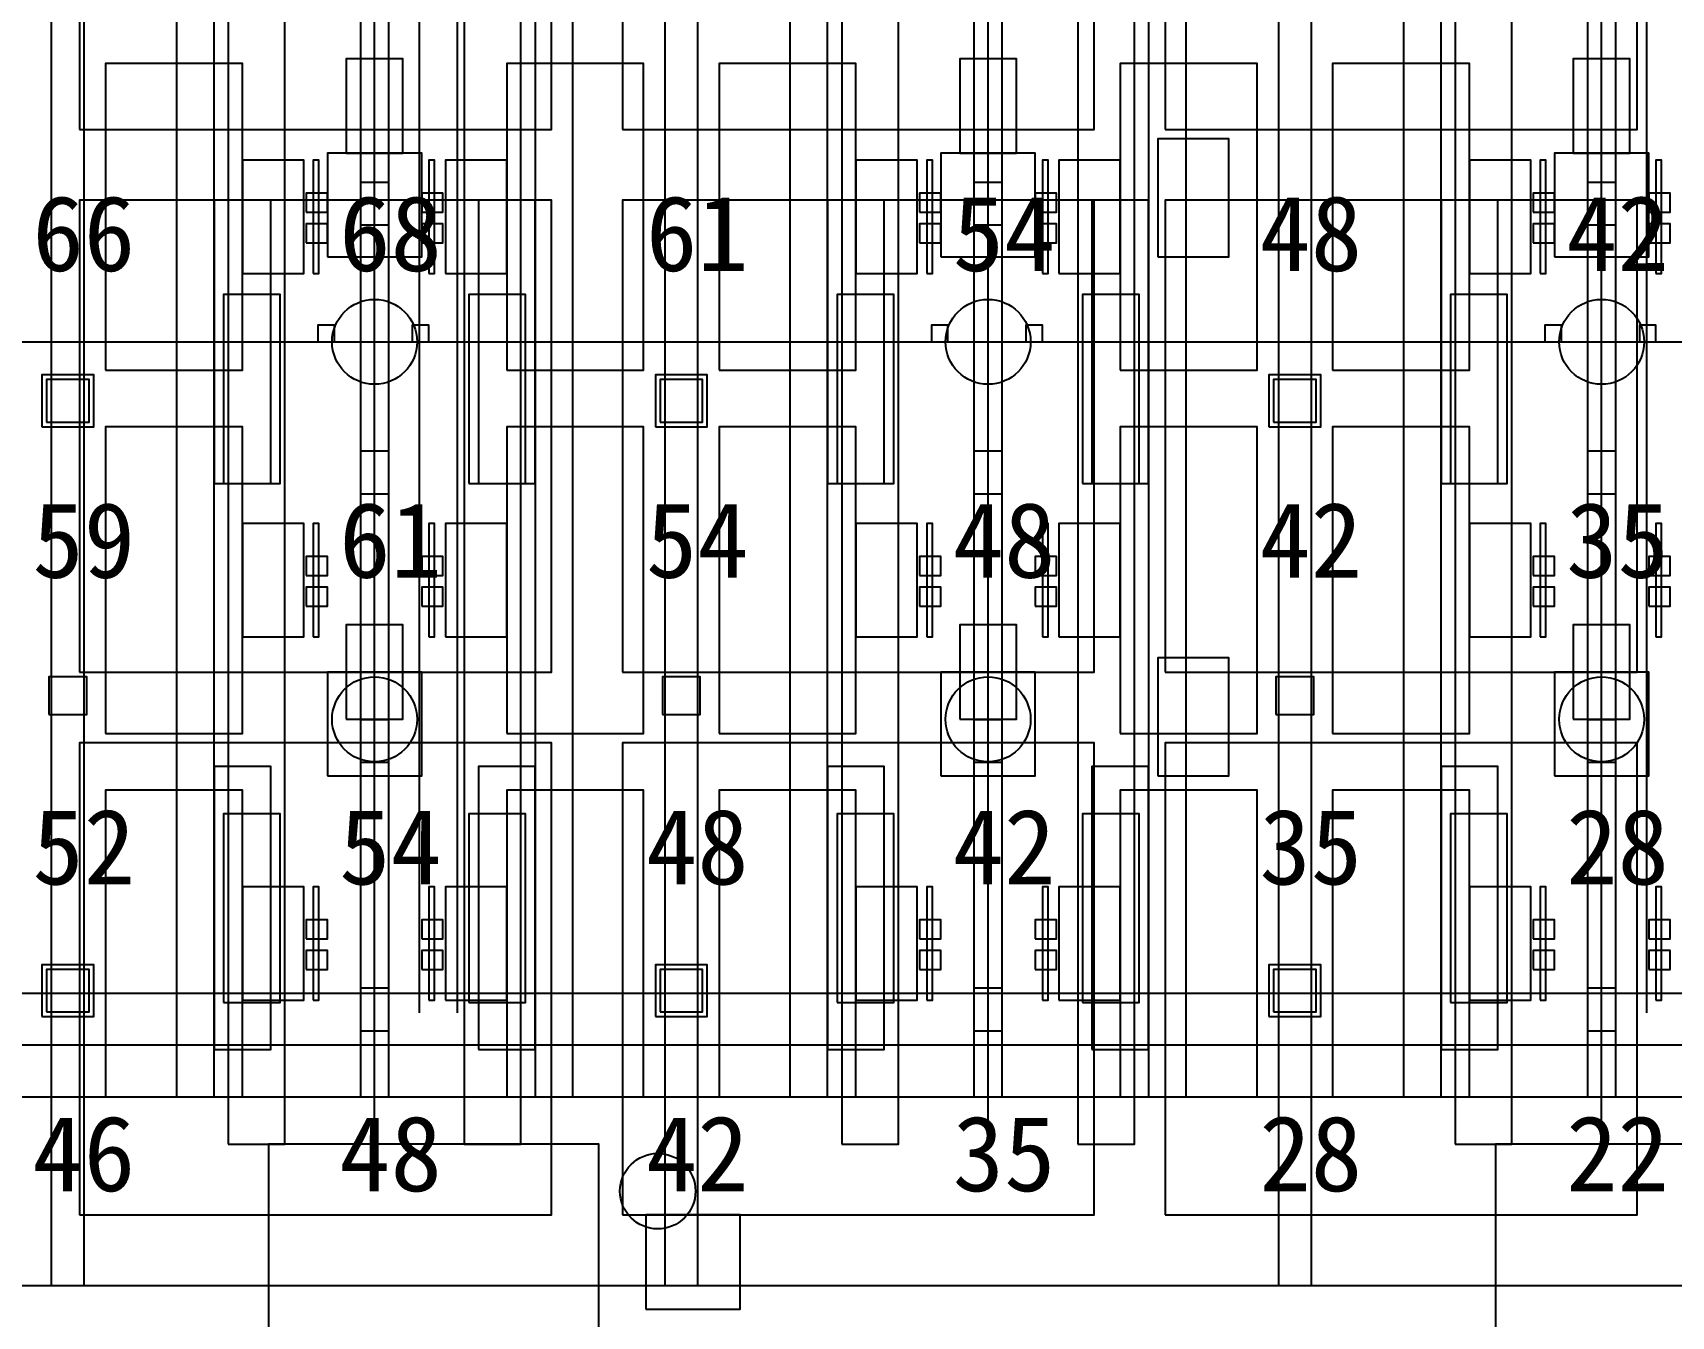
# Model space of a CAD drawing. Header units: metres. Extents: x -1640 to 1560, y -268 to 2338.
# Drawn here: x 67.01 to 101.72, y 1305.35 to 1332.55 of the extents above; entities that cross this region are included whole.
import ezdxf

# ---------------------------------------------------------------- set-up
doc = ezdxf.new("R2010")
doc.units = ezdxf.units.M
for name, color, linetype in [('1F_CHL', 4, 'Continuous'), ('1F_EHS_GAS_DETECTOR', 6, 'Continuous'), ('1F_EHS_SAFETY_SHOWER_EYEWASH_CONCEPT', 3, 'Continuous'), ('1F_PUMP', 2, 'Continuous'), ('1F_SCR', 3, 'Continuous'), ('1F_STRUCT_COLUMN', 8, 'Continuous'), ('1F_ZONE', 3, 'Continuous'), ('2F_CSF_LATERAL_RACK_CONCEPT', 9, 'Continuous'), ('2F_EHS_GAS_DETECTOR', 6, 'Continuous'), ('2F_RFG', 5, 'Continuous'), ('2F_STRUCT_COLUMN', 8, 'Continuous'), ('2F_VMB', 6, 'Continuous'), ('2F_ZONE', 3, 'Continuous'), ('3F_CLEANROOM_OVERHEAD_PIPE_DUCT_CONCEPT', 9, 'Continuous'), ('3F_CVD', 3, 'Continuous'), ('3F_EHS_EGRESS_DIST_M', 2, 'Continuous'), ('3F_FOUP', 5, 'Continuous'), ('3F_OHT', 9, 'Continuous'), ('3F_OHTV', 1, 'Continuous'), ('3F_STRUCT_COLUMN', 8, 'Continuous'), ('3F_TBAR', 6, 'Continuous'), ('3F_ZONE', 3, 'Continuous'), ('4F_FFU', 1, 'Continuous'), ('4F_STRUCT_PLENUM_TRUSS_CONCEPT', 9, 'Continuous'), ('4F_ZONE', 3, 'Continuous'), ('5F_CHL', 4, 'Continuous'), ('5F_EHS_GAS_DETECTOR', 6, 'Continuous'), ('5F_EHS_SAFETY_SHOWER_EYEWASH_CONCEPT', 3, 'Continuous'), ('5F_PUMP', 2, 'Continuous'), ('5F_SCR', 3, 'Continuous'), ('5F_STRUCT_COLUMN', 8, 'Continuous'), ('5F_ZONE', 3, 'Continuous'), ('6F_CSF_LATERAL_RACK_CONCEPT', 9, 'Continuous'), ('6F_EHS_GAS_DETECTOR', 6, 'Continuous'), ('6F_RFG', 5, 'Continuous'), ('6F_STRUCT_COLUMN', 8, 'Continuous'), ('6F_VMB', 6, 'Continuous'), ('6F_ZONE', 3, 'Continuous'), ('7F_CLEANROOM_OVERHEAD_PIPE_DUCT_CONCEPT', 9, 'Continuous'), ('7F_CVD', 3, 'Continuous'), ('7F_EHS_EGRESS_DIST_M', 2, 'Continuous'), ('7F_FOUP', 5, 'Continuous'), ('7F_OHT', 9, 'Continuous'), ('7F_OHTV', 1, 'Continuous'), ('7F_STRUCT_COLUMN', 8, 'Continuous'), ('7F_TBAR', 6, 'Continuous'), ('7F_ZONE', 3, 'Continuous'), ('8F_FFU', 1, 'Continuous'), ('8F_STRUCT_PLENUM_TRUSS_CONCEPT', 9, 'Continuous'), ('8F_ZONE', 3, 'Continuous'), ('EHS_GAS_SUPPLY', 3, 'Continuous'), ('EHS_PROCESS_EXHAUST', 1, 'Continuous'), ('EHS_TREATED_EXHAUST', 30, 'Continuous'), ('RF_RSC', 4, 'Continuous'), ('RF_STACK', 2, 'Continuous'), ('UTIL_GAS.SPEC_CONCEPT', 3, 'Continuous'), ('UTIL_PCW.R_CONCEPT', 1, 'Continuous'), ('UTIL_PCW.S_CONCEPT', 6, 'Continuous'), ('UTIL_WW.AA_CONCEPT', 3, 'Continuous'), ('UTIL_WW.F_CONCEPT', 2, 'Continuous'), ('UTIL_WW.ORG_CONCEPT', 4, 'Continuous')]:
    doc.layers.add(name, color=color, linetype=linetype)

msp = doc.modelspace()

# ---------------------------------------------------------------- linework, layer by layer
at = {"layer": '1F_CHL'}
for points in [[(90.85, 1327.8), (92.35, 1327.8), (92.35, 1330.3), (90.85, 1330.3)], [(90.85, 1316.8), (92.35, 1316.8), (92.35, 1319.3), (90.85, 1319.3)]]:
    msp.add_lwpolyline(points, close=True, dxfattribs=at)
at = {"layer": '1F_EHS_GAS_DETECTOR'}
for centre in [(74.25, 1318), (87.25, 1318), (100.25, 1318)]:
    msp.add_circle(centre, 0.9, dxfattribs=at)
at = {"layer": '1F_EHS_SAFETY_SHOWER_EYEWASH_CONCEPT'}
msp.add_circle((80.25, 1308), 0.8, dxfattribs=at)
at = {"layer": '1F_PUMP'}
for points in [[(71.05, 1323), (72.25, 1323), (72.25, 1327), (71.05, 1327)], [(76.25, 1323), (77.45, 1323), (77.45, 1327), (76.25, 1327)], [(84.05, 1323), (85.25, 1323), (85.25, 1327), (84.05, 1327)], [(89.25, 1323), (90.45, 1323), (90.45, 1327), (89.25, 1327)], [(97.05, 1323), (98.25, 1323), (98.25, 1327), (97.05, 1327)], [(71.05, 1312), (72.25, 1312), (72.25, 1316), (71.05, 1316)], [(76.25, 1312), (77.45, 1312), (77.45, 1316), (76.25, 1316)], [(84.05, 1312), (85.25, 1312), (85.25, 1316), (84.05, 1316)], [(89.25, 1312), (90.45, 1312), (90.45, 1316), (89.25, 1316)], [(97.05, 1312), (98.25, 1312), (98.25, 1316), (97.05, 1316)]]:
    msp.add_lwpolyline(points, close=True, dxfattribs=at)
at = {"layer": '1F_SCR'}
for points in [[(73.25, 1327.8), (75.25, 1327.8), (75.25, 1330), (73.25, 1330)], [(86.25, 1327.8), (88.25, 1327.8), (88.25, 1330), (86.25, 1330)], [(99.25, 1327.8), (101.25, 1327.8), (101.25, 1330), (99.25, 1330)], [(73.25, 1316.8), (75.25, 1316.8), (75.25, 1319), (73.25, 1319)], [(86.25, 1316.8), (88.25, 1316.8), (88.25, 1319), (86.25, 1319)], [(99.25, 1316.8), (101.25, 1316.8), (101.25, 1319), (99.25, 1319)]]:
    msp.add_lwpolyline(points, close=True, dxfattribs=at)
at = {"layer": '1F_STRUCT_COLUMN'}
for points in [[(67.2, 1324.2), (68.3, 1324.2), (68.3, 1325.3), (67.2, 1325.3)], [(80.2, 1324.2), (81.3, 1324.2), (81.3, 1325.3), (80.2, 1325.3)], [(93.2, 1324.2), (94.3, 1324.2), (94.3, 1325.3), (93.2, 1325.3)], [(67.2, 1311.7), (68.3, 1311.7), (68.3, 1312.8), (67.2, 1312.8)], [(80.2, 1311.7), (81.3, 1311.7), (81.3, 1312.8), (80.2, 1312.8)], [(93.2, 1311.7), (94.3, 1311.7), (94.3, 1312.8), (93.2, 1312.8)]]:
    msp.add_lwpolyline(points, close=True, dxfattribs=at)
at = {"layer": '1F_ZONE'}
msp.add_lwpolyline([(20.5, 1306), (297, 1306), (297, 1464), (20.5, 1464)], close=True, dxfattribs=at)
at = {"layer": '2F_CSF_LATERAL_RACK_CONCEPT'}
for points in [[(70.05, 1310), (70.85, 1310), (70.85, 1460), (70.05, 1460)], [(77.65, 1310), (78.45, 1310), (78.45, 1460), (77.65, 1460)], [(83.05, 1310), (83.85, 1310), (83.85, 1460), (83.05, 1460)], [(90.65, 1310), (91.45, 1310), (91.45, 1460), (90.65, 1460)], [(96.05, 1310), (96.85, 1310), (96.85, 1460), (96.05, 1460)]]:
    msp.add_lwpolyline(points, close=True, dxfattribs=at)
at = {"layer": '2F_EHS_GAS_DETECTOR'}
for centre in [(74.25, 1326), (87.25, 1326), (100.25, 1326)]:
    msp.add_circle(centre, 0.9, dxfattribs=at)
at = {"layer": '2F_RFG'}
for points in [[(70.85, 1323), (72.05, 1323), (72.05, 1329), (70.85, 1329)], [(76.45, 1323), (77.65, 1323), (77.65, 1329), (76.45, 1329)], [(83.85, 1323), (85.05, 1323), (85.05, 1329), (83.85, 1329)], [(89.45, 1323), (90.65, 1323), (90.65, 1329), (89.45, 1329)], [(96.85, 1323), (98.05, 1323), (98.05, 1329), (96.85, 1329)], [(70.85, 1311), (72.05, 1311), (72.05, 1317), (70.85, 1317)], [(76.45, 1311), (77.65, 1311), (77.65, 1317), (76.45, 1317)], [(83.85, 1311), (85.05, 1311), (85.05, 1317), (83.85, 1317)], [(89.45, 1311), (90.65, 1311), (90.65, 1317), (89.45, 1317)], [(96.85, 1311), (98.05, 1311), (98.05, 1317), (96.85, 1317)]]:
    msp.add_lwpolyline(points, close=True, dxfattribs=at)
at = {"layer": '2F_STRUCT_COLUMN'}
for points in [[(67.3, 1324.3), (68.2, 1324.3), (68.2, 1325.2), (67.3, 1325.2)], [(80.3, 1324.3), (81.2, 1324.3), (81.2, 1325.2), (80.3, 1325.2)], [(93.3, 1324.3), (94.2, 1324.3), (94.2, 1325.2), (93.3, 1325.2)], [(67.3, 1311.8), (68.2, 1311.8), (68.2, 1312.7), (67.3, 1312.7)], [(80.3, 1311.8), (81.2, 1311.8), (81.2, 1312.7), (80.3, 1312.7)], [(93.3, 1311.8), (94.2, 1311.8), (94.2, 1312.7), (93.3, 1312.7)]]:
    msp.add_lwpolyline(points, close=True, dxfattribs=at)
at = {"layer": '2F_VMB'}
for points in [[(73.65, 1330), (74.85, 1330), (74.85, 1332), (73.65, 1332)], [(86.65, 1330), (87.85, 1330), (87.85, 1332), (86.65, 1332)], [(99.65, 1330), (100.85, 1330), (100.85, 1332), (99.65, 1332)], [(73.65, 1318), (74.85, 1318), (74.85, 1320), (73.65, 1320)], [(86.65, 1318), (87.85, 1318), (87.85, 1320), (86.65, 1320)], [(99.65, 1318), (100.85, 1318), (100.85, 1320), (99.65, 1320)]]:
    msp.add_lwpolyline(points, close=True, dxfattribs=at)
at = {"layer": '2F_ZONE'}
msp.add_lwpolyline([(20.5, 1306), (297, 1306), (297, 1464), (20.5, 1464)], close=True, dxfattribs=at)
at = {"layer": '3F_CLEANROOM_OVERHEAD_PIPE_DUCT_CONCEPT'}
for points in [[(71.15, 1309), (72.35, 1309), (72.35, 1461), (71.15, 1461)], [(76.15, 1309), (77.35, 1309), (77.35, 1461), (76.15, 1461)], [(84.15, 1309), (85.35, 1309), (85.35, 1461), (84.15, 1461)], [(89.15, 1309), (90.35, 1309), (90.35, 1461), (89.15, 1461)], [(97.15, 1309), (98.35, 1309), (98.35, 1461), (97.15, 1461)]]:
    msp.add_lwpolyline(points, close=True, dxfattribs=at)
at = {"layer": '3F_CVD'}
for points in [[(68.55, 1325.4), (71.45, 1325.4), (71.45, 1331.9), (68.55, 1331.9)], [(77.05, 1325.4), (79.95, 1325.4), (79.95, 1331.9), (77.05, 1331.9)], [(81.55, 1325.4), (84.45, 1325.4), (84.45, 1331.9), (81.55, 1331.9)], [(90.05, 1325.4), (92.95, 1325.4), (92.95, 1331.9), (90.05, 1331.9)], [(94.55, 1325.4), (97.45, 1325.4), (97.45, 1331.9), (94.55, 1331.9)], [(71.45, 1327.45), (72.75, 1327.45), (72.75, 1329.85), (71.45, 1329.85)], [(75.75, 1327.45), (77.05, 1327.45), (77.05, 1329.85), (75.75, 1329.85)], [(84.45, 1327.45), (85.75, 1327.45), (85.75, 1329.85), (84.45, 1329.85)], [(88.75, 1327.45), (90.05, 1327.45), (90.05, 1329.85), (88.75, 1329.85)], [(97.45, 1327.45), (98.75, 1327.45), (98.75, 1329.85), (97.45, 1329.85)], [(68.55, 1317.7), (71.45, 1317.7), (71.45, 1324.2), (68.55, 1324.2)], [(77.05, 1317.7), (79.95, 1317.7), (79.95, 1324.2), (77.05, 1324.2)], [(81.55, 1317.7), (84.45, 1317.7), (84.45, 1324.2), (81.55, 1324.2)], [(90.05, 1317.7), (92.95, 1317.7), (92.95, 1324.2), (90.05, 1324.2)], [(94.55, 1317.7), (97.45, 1317.7), (97.45, 1324.2), (94.55, 1324.2)], [(71.45, 1319.75), (72.75, 1319.75), (72.75, 1322.15), (71.45, 1322.15)], [(75.75, 1319.75), (77.05, 1319.75), (77.05, 1322.15), (75.75, 1322.15)], [(84.45, 1319.75), (85.75, 1319.75), (85.75, 1322.15), (84.45, 1322.15)], [(88.75, 1319.75), (90.05, 1319.75), (90.05, 1322.15), (88.75, 1322.15)], [(97.45, 1319.75), (98.75, 1319.75), (98.75, 1322.15), (97.45, 1322.15)], [(68.55, 1310), (71.45, 1310), (71.45, 1316.5), (68.55, 1316.5)], [(77.05, 1310), (79.95, 1310), (79.95, 1316.5), (77.05, 1316.5)], [(81.55, 1310), (84.45, 1310), (84.45, 1316.5), (81.55, 1316.5)], [(90.05, 1310), (92.95, 1310), (92.95, 1316.5), (90.05, 1316.5)], [(94.55, 1310), (97.45, 1310), (97.45, 1316.5), (94.55, 1316.5)], [(71.45, 1312.05), (72.75, 1312.05), (72.75, 1314.45), (71.45, 1314.45)], [(75.75, 1312.05), (77.05, 1312.05), (77.05, 1314.45), (75.75, 1314.45)], [(84.45, 1312.05), (85.75, 1312.05), (85.75, 1314.45), (84.45, 1314.45)], [(88.75, 1312.05), (90.05, 1312.05), (90.05, 1314.45), (88.75, 1314.45)], [(97.45, 1312.05), (98.75, 1312.05), (98.75, 1314.45), (97.45, 1314.45)]]:
    msp.add_lwpolyline(points, close=True, dxfattribs=at)
at = {"layer": '3F_FOUP'}
for points in [[(72.8, 1328.75), (73.25, 1328.75), (73.25, 1329.15), (72.8, 1329.15)], [(75.25, 1328.75), (75.7, 1328.75), (75.7, 1329.15), (75.25, 1329.15)], [(85.8, 1328.75), (86.25, 1328.75), (86.25, 1329.15), (85.8, 1329.15)], [(88.25, 1328.75), (88.7, 1328.75), (88.7, 1329.15), (88.25, 1329.15)], [(98.8, 1328.75), (99.25, 1328.75), (99.25, 1329.15), (98.8, 1329.15)], [(101.25, 1328.75), (101.7, 1328.75), (101.7, 1329.15), (101.25, 1329.15)], [(72.8, 1328.1), (73.25, 1328.1), (73.25, 1328.5), (72.8, 1328.5)], [(75.25, 1328.1), (75.7, 1328.1), (75.7, 1328.5), (75.25, 1328.5)], [(85.8, 1328.1), (86.25, 1328.1), (86.25, 1328.5), (85.8, 1328.5)], [(88.25, 1328.1), (88.7, 1328.1), (88.7, 1328.5), (88.25, 1328.5)], [(98.8, 1328.1), (99.25, 1328.1), (99.25, 1328.5), (98.8, 1328.5)], [(101.25, 1328.1), (101.7, 1328.1), (101.7, 1328.5), (101.25, 1328.5)], [(72.8, 1321.05), (73.25, 1321.05), (73.25, 1321.45), (72.8, 1321.45)], [(75.25, 1321.05), (75.7, 1321.05), (75.7, 1321.45), (75.25, 1321.45)], [(85.8, 1321.05), (86.25, 1321.05), (86.25, 1321.45), (85.8, 1321.45)], [(88.25, 1321.05), (88.7, 1321.05), (88.7, 1321.45), (88.25, 1321.45)], [(98.8, 1321.05), (99.25, 1321.05), (99.25, 1321.45), (98.8, 1321.45)], [(101.25, 1321.05), (101.7, 1321.05), (101.7, 1321.45), (101.25, 1321.45)], [(72.8, 1320.4), (73.25, 1320.4), (73.25, 1320.8), (72.8, 1320.8)], [(75.25, 1320.4), (75.7, 1320.4), (75.7, 1320.8), (75.25, 1320.8)], [(85.8, 1320.4), (86.25, 1320.4), (86.25, 1320.8), (85.8, 1320.8)], [(88.25, 1320.4), (88.7, 1320.4), (88.7, 1320.8), (88.25, 1320.8)], [(98.8, 1320.4), (99.25, 1320.4), (99.25, 1320.8), (98.8, 1320.8)], [(101.25, 1320.4), (101.7, 1320.4), (101.7, 1320.8), (101.25, 1320.8)], [(72.8, 1313.35), (73.25, 1313.35), (73.25, 1313.75), (72.8, 1313.75)], [(75.25, 1313.35), (75.7, 1313.35), (75.7, 1313.75), (75.25, 1313.75)], [(85.8, 1313.35), (86.25, 1313.35), (86.25, 1313.75), (85.8, 1313.75)], [(88.25, 1313.35), (88.7, 1313.35), (88.7, 1313.75), (88.25, 1313.75)], [(98.8, 1313.35), (99.25, 1313.35), (99.25, 1313.75), (98.8, 1313.75)], [(101.25, 1313.35), (101.7, 1313.35), (101.7, 1313.75), (101.25, 1313.75)], [(72.8, 1312.7), (73.25, 1312.7), (73.25, 1313.1), (72.8, 1313.1)], [(75.25, 1312.7), (75.7, 1312.7), (75.7, 1313.1), (75.25, 1313.1)], [(85.8, 1312.7), (86.25, 1312.7), (86.25, 1313.1), (85.8, 1313.1)], [(88.25, 1312.7), (88.7, 1312.7), (88.7, 1313.1), (88.25, 1313.1)], [(98.8, 1312.7), (99.25, 1312.7), (99.25, 1313.1), (98.8, 1313.1)], [(101.25, 1312.7), (101.7, 1312.7), (101.7, 1313.1), (101.25, 1313.1)]]:
    msp.add_lwpolyline(points, close=True, dxfattribs=at)
at = {"layer": '3F_OHT'}
for p, q in [((74.25, 1309), (74.25, 1381)), ((87.25, 1309), (87.25, 1381)), ((100.25, 1309), (100.25, 1381))]:
    msp.add_line(p, q, dxfattribs=at)
at = {"layer": '3F_OHTV'}
for points in [[(73.95, 1328.48), (74.55, 1328.48), (74.55, 1329.38), (73.95, 1329.38)], [(86.95, 1328.48), (87.55, 1328.48), (87.55, 1329.38), (86.95, 1329.38)], [(99.95, 1328.48), (100.55, 1328.48), (100.55, 1329.38), (99.95, 1329.38)], [(73.95, 1322.78), (74.55, 1322.78), (74.55, 1323.68), (73.95, 1323.68)], [(86.95, 1322.78), (87.55, 1322.78), (87.55, 1323.68), (86.95, 1323.68)], [(99.95, 1322.78), (100.55, 1322.78), (100.55, 1323.68), (99.95, 1323.68)], [(73.95, 1317.09), (74.55, 1317.09), (74.55, 1317.99), (73.95, 1317.99)], [(86.95, 1317.09), (87.55, 1317.09), (87.55, 1317.99), (86.95, 1317.99)], [(99.95, 1317.09), (100.55, 1317.09), (100.55, 1317.99), (99.95, 1317.99)], [(73.95, 1311.4), (74.55, 1311.4), (74.55, 1312.3), (73.95, 1312.3)], [(86.95, 1311.4), (87.55, 1311.4), (87.55, 1312.3), (86.95, 1312.3)], [(99.95, 1311.4), (100.55, 1311.4), (100.55, 1312.3), (99.95, 1312.3)]]:
    msp.add_lwpolyline(points, close=True, dxfattribs=at)
at = {"layer": '3F_STRUCT_COLUMN'}
for points in [[(67.35, 1318.1), (68.15, 1318.1), (68.15, 1318.9), (67.35, 1318.9)], [(80.35, 1318.1), (81.15, 1318.1), (81.15, 1318.9), (80.35, 1318.9)], [(93.35, 1318.1), (94.15, 1318.1), (94.15, 1318.9), (93.35, 1318.9)]]:
    msp.add_lwpolyline(points, close=True, dxfattribs=at)
at = {"layer": '3F_TBAR'}
for points in [[(72.95, 1327.45), (73.07, 1327.45), (73.07, 1329.85), (72.95, 1329.85)], [(75.4, 1327.45), (75.52, 1327.45), (75.52, 1329.85), (75.4, 1329.85)], [(85.95, 1327.45), (86.07, 1327.45), (86.07, 1329.85), (85.95, 1329.85)], [(88.4, 1327.45), (88.52, 1327.45), (88.52, 1329.85), (88.4, 1329.85)], [(98.95, 1327.45), (99.07, 1327.45), (99.07, 1329.85), (98.95, 1329.85)], [(101.4, 1327.45), (101.52, 1327.45), (101.52, 1329.85), (101.4, 1329.85)], [(72.95, 1319.75), (73.07, 1319.75), (73.07, 1322.15), (72.95, 1322.15)], [(75.4, 1319.75), (75.52, 1319.75), (75.52, 1322.15), (75.4, 1322.15)], [(85.95, 1319.75), (86.07, 1319.75), (86.07, 1322.15), (85.95, 1322.15)], [(88.4, 1319.75), (88.52, 1319.75), (88.52, 1322.15), (88.4, 1322.15)], [(98.95, 1319.75), (99.07, 1319.75), (99.07, 1322.15), (98.95, 1322.15)], [(101.4, 1319.75), (101.52, 1319.75), (101.52, 1322.15), (101.4, 1322.15)], [(72.95, 1312.05), (73.07, 1312.05), (73.07, 1314.45), (72.95, 1314.45)], [(75.4, 1312.05), (75.52, 1312.05), (75.52, 1314.45), (75.4, 1314.45)], [(85.95, 1312.05), (86.07, 1312.05), (86.07, 1314.45), (85.95, 1314.45)], [(88.4, 1312.05), (88.52, 1312.05), (88.52, 1314.45), (88.4, 1314.45)], [(98.95, 1312.05), (99.07, 1312.05), (99.07, 1314.45), (98.95, 1314.45)], [(101.4, 1312.05), (101.52, 1312.05), (101.52, 1314.45), (101.4, 1314.45)]]:
    msp.add_lwpolyline(points, close=True, dxfattribs=at)
at = {"layer": '3F_ZONE'}
msp.add_lwpolyline([(20.5, 1306), (297, 1306), (297, 1464), (20.5, 1464)], close=True, dxfattribs=at)
at = {"layer": '4F_FFU'}
for points in [[(68, 1330.5), (78, 1330.5), (78, 1340.5), (68, 1340.5)], [(79.5, 1330.5), (89.5, 1330.5), (89.5, 1340.5), (79.5, 1340.5)], [(91, 1330.5), (101, 1330.5), (101, 1340.5), (91, 1340.5)], [(68, 1319), (78, 1319), (78, 1329), (68, 1329)], [(79.5, 1319), (89.5, 1319), (89.5, 1329), (79.5, 1329)], [(91, 1319), (101, 1319), (101, 1329), (91, 1329)], [(68, 1307.5), (78, 1307.5), (78, 1317.5), (68, 1317.5)], [(79.5, 1307.5), (89.5, 1307.5), (89.5, 1317.5), (79.5, 1317.5)], [(91, 1307.5), (101, 1307.5), (101, 1317.5), (91, 1317.5)]]:
    msp.add_lwpolyline(points, close=True, dxfattribs=at)
at = {"layer": '4F_STRUCT_PLENUM_TRUSS_CONCEPT'}
for points in [[(67.4, 1306), (68.1, 1306), (68.1, 1464), (67.4, 1464)], [(80.4, 1306), (81.1, 1306), (81.1, 1464), (80.4, 1464)], [(93.4, 1306), (94.1, 1306), (94.1, 1464), (93.4, 1464)]]:
    msp.add_lwpolyline(points, close=True, dxfattribs=at)
at = {"layer": '4F_ZONE'}
msp.add_lwpolyline([(20.5, 1306), (297, 1306), (297, 1464), (20.5, 1464)], close=True, dxfattribs=at)
at = {"layer": '5F_CHL'}
for points in [[(90.85, 1327.8), (92.35, 1327.8), (92.35, 1330.3), (90.85, 1330.3)], [(90.85, 1316.8), (92.35, 1316.8), (92.35, 1319.3), (90.85, 1319.3)]]:
    msp.add_lwpolyline(points, close=True, dxfattribs=at)
at = {"layer": '5F_EHS_GAS_DETECTOR'}
for centre in [(74.25, 1318), (87.25, 1318), (100.25, 1318)]:
    msp.add_circle(centre, 0.9, dxfattribs=at)
at = {"layer": '5F_EHS_SAFETY_SHOWER_EYEWASH_CONCEPT'}
msp.add_circle((80.25, 1308), 0.8, dxfattribs=at)
at = {"layer": '5F_PUMP'}
for points in [[(71.05, 1323), (72.25, 1323), (72.25, 1327), (71.05, 1327)], [(76.25, 1323), (77.45, 1323), (77.45, 1327), (76.25, 1327)], [(84.05, 1323), (85.25, 1323), (85.25, 1327), (84.05, 1327)], [(89.25, 1323), (90.45, 1323), (90.45, 1327), (89.25, 1327)], [(97.05, 1323), (98.25, 1323), (98.25, 1327), (97.05, 1327)], [(71.05, 1312), (72.25, 1312), (72.25, 1316), (71.05, 1316)], [(76.25, 1312), (77.45, 1312), (77.45, 1316), (76.25, 1316)], [(84.05, 1312), (85.25, 1312), (85.25, 1316), (84.05, 1316)], [(89.25, 1312), (90.45, 1312), (90.45, 1316), (89.25, 1316)], [(97.05, 1312), (98.25, 1312), (98.25, 1316), (97.05, 1316)]]:
    msp.add_lwpolyline(points, close=True, dxfattribs=at)
at = {"layer": '5F_SCR'}
for points in [[(73.25, 1327.8), (75.25, 1327.8), (75.25, 1330), (73.25, 1330)], [(86.25, 1327.8), (88.25, 1327.8), (88.25, 1330), (86.25, 1330)], [(99.25, 1327.8), (101.25, 1327.8), (101.25, 1330), (99.25, 1330)], [(73.25, 1316.8), (75.25, 1316.8), (75.25, 1319), (73.25, 1319)], [(86.25, 1316.8), (88.25, 1316.8), (88.25, 1319), (86.25, 1319)], [(99.25, 1316.8), (101.25, 1316.8), (101.25, 1319), (99.25, 1319)]]:
    msp.add_lwpolyline(points, close=True, dxfattribs=at)
at = {"layer": '5F_STRUCT_COLUMN'}
for points in [[(67.2, 1324.2), (68.3, 1324.2), (68.3, 1325.3), (67.2, 1325.3)], [(80.2, 1324.2), (81.3, 1324.2), (81.3, 1325.3), (80.2, 1325.3)], [(93.2, 1324.2), (94.3, 1324.2), (94.3, 1325.3), (93.2, 1325.3)], [(67.2, 1311.7), (68.3, 1311.7), (68.3, 1312.8), (67.2, 1312.8)], [(80.2, 1311.7), (81.3, 1311.7), (81.3, 1312.8), (80.2, 1312.8)], [(93.2, 1311.7), (94.3, 1311.7), (94.3, 1312.8), (93.2, 1312.8)]]:
    msp.add_lwpolyline(points, close=True, dxfattribs=at)
at = {"layer": '5F_ZONE'}
msp.add_lwpolyline([(20.5, 1306), (297, 1306), (297, 1464), (20.5, 1464)], close=True, dxfattribs=at)
at = {"layer": '6F_CSF_LATERAL_RACK_CONCEPT'}
for points in [[(70.05, 1310), (70.85, 1310), (70.85, 1460), (70.05, 1460)], [(77.65, 1310), (78.45, 1310), (78.45, 1460), (77.65, 1460)], [(83.05, 1310), (83.85, 1310), (83.85, 1460), (83.05, 1460)], [(90.65, 1310), (91.45, 1310), (91.45, 1460), (90.65, 1460)], [(96.05, 1310), (96.85, 1310), (96.85, 1460), (96.05, 1460)]]:
    msp.add_lwpolyline(points, close=True, dxfattribs=at)
at = {"layer": '6F_EHS_GAS_DETECTOR'}
for centre in [(74.25, 1326), (87.25, 1326), (100.25, 1326)]:
    msp.add_circle(centre, 0.9, dxfattribs=at)
at = {"layer": '6F_RFG'}
for points in [[(70.85, 1323), (72.05, 1323), (72.05, 1329), (70.85, 1329)], [(76.45, 1323), (77.65, 1323), (77.65, 1329), (76.45, 1329)], [(83.85, 1323), (85.05, 1323), (85.05, 1329), (83.85, 1329)], [(89.45, 1323), (90.65, 1323), (90.65, 1329), (89.45, 1329)], [(96.85, 1323), (98.05, 1323), (98.05, 1329), (96.85, 1329)], [(70.85, 1311), (72.05, 1311), (72.05, 1317), (70.85, 1317)], [(76.45, 1311), (77.65, 1311), (77.65, 1317), (76.45, 1317)], [(83.85, 1311), (85.05, 1311), (85.05, 1317), (83.85, 1317)], [(89.45, 1311), (90.65, 1311), (90.65, 1317), (89.45, 1317)], [(96.85, 1311), (98.05, 1311), (98.05, 1317), (96.85, 1317)]]:
    msp.add_lwpolyline(points, close=True, dxfattribs=at)
at = {"layer": '6F_STRUCT_COLUMN'}
for points in [[(67.3, 1324.3), (68.2, 1324.3), (68.2, 1325.2), (67.3, 1325.2)], [(80.3, 1324.3), (81.2, 1324.3), (81.2, 1325.2), (80.3, 1325.2)], [(93.3, 1324.3), (94.2, 1324.3), (94.2, 1325.2), (93.3, 1325.2)], [(67.3, 1311.8), (68.2, 1311.8), (68.2, 1312.7), (67.3, 1312.7)], [(80.3, 1311.8), (81.2, 1311.8), (81.2, 1312.7), (80.3, 1312.7)], [(93.3, 1311.8), (94.2, 1311.8), (94.2, 1312.7), (93.3, 1312.7)]]:
    msp.add_lwpolyline(points, close=True, dxfattribs=at)
at = {"layer": '6F_VMB'}
for points in [[(73.65, 1330), (74.85, 1330), (74.85, 1332), (73.65, 1332)], [(86.65, 1330), (87.85, 1330), (87.85, 1332), (86.65, 1332)], [(99.65, 1330), (100.85, 1330), (100.85, 1332), (99.65, 1332)], [(73.65, 1318), (74.85, 1318), (74.85, 1320), (73.65, 1320)], [(86.65, 1318), (87.85, 1318), (87.85, 1320), (86.65, 1320)], [(99.65, 1318), (100.85, 1318), (100.85, 1320), (99.65, 1320)]]:
    msp.add_lwpolyline(points, close=True, dxfattribs=at)
at = {"layer": '6F_ZONE'}
msp.add_lwpolyline([(20.5, 1306), (297, 1306), (297, 1464), (20.5, 1464)], close=True, dxfattribs=at)
at = {"layer": '7F_CLEANROOM_OVERHEAD_PIPE_DUCT_CONCEPT'}
for points in [[(71.15, 1309), (72.35, 1309), (72.35, 1461), (71.15, 1461)], [(76.15, 1309), (77.35, 1309), (77.35, 1461), (76.15, 1461)], [(84.15, 1309), (85.35, 1309), (85.35, 1461), (84.15, 1461)], [(89.15, 1309), (90.35, 1309), (90.35, 1461), (89.15, 1461)], [(97.15, 1309), (98.35, 1309), (98.35, 1461), (97.15, 1461)]]:
    msp.add_lwpolyline(points, close=True, dxfattribs=at)
at = {"layer": '7F_CVD'}
for points in [[(68.55, 1325.4), (71.45, 1325.4), (71.45, 1331.9), (68.55, 1331.9)], [(77.05, 1325.4), (79.95, 1325.4), (79.95, 1331.9), (77.05, 1331.9)], [(81.55, 1325.4), (84.45, 1325.4), (84.45, 1331.9), (81.55, 1331.9)], [(90.05, 1325.4), (92.95, 1325.4), (92.95, 1331.9), (90.05, 1331.9)], [(94.55, 1325.4), (97.45, 1325.4), (97.45, 1331.9), (94.55, 1331.9)], [(71.45, 1327.45), (72.75, 1327.45), (72.75, 1329.85), (71.45, 1329.85)], [(75.75, 1327.45), (77.05, 1327.45), (77.05, 1329.85), (75.75, 1329.85)], [(84.45, 1327.45), (85.75, 1327.45), (85.75, 1329.85), (84.45, 1329.85)], [(88.75, 1327.45), (90.05, 1327.45), (90.05, 1329.85), (88.75, 1329.85)], [(97.45, 1327.45), (98.75, 1327.45), (98.75, 1329.85), (97.45, 1329.85)], [(68.55, 1317.7), (71.45, 1317.7), (71.45, 1324.2), (68.55, 1324.2)], [(77.05, 1317.7), (79.95, 1317.7), (79.95, 1324.2), (77.05, 1324.2)], [(81.55, 1317.7), (84.45, 1317.7), (84.45, 1324.2), (81.55, 1324.2)], [(90.05, 1317.7), (92.95, 1317.7), (92.95, 1324.2), (90.05, 1324.2)], [(94.55, 1317.7), (97.45, 1317.7), (97.45, 1324.2), (94.55, 1324.2)], [(71.45, 1319.75), (72.75, 1319.75), (72.75, 1322.15), (71.45, 1322.15)], [(75.75, 1319.75), (77.05, 1319.75), (77.05, 1322.15), (75.75, 1322.15)], [(84.45, 1319.75), (85.75, 1319.75), (85.75, 1322.15), (84.45, 1322.15)], [(88.75, 1319.75), (90.05, 1319.75), (90.05, 1322.15), (88.75, 1322.15)], [(97.45, 1319.75), (98.75, 1319.75), (98.75, 1322.15), (97.45, 1322.15)], [(68.55, 1310), (71.45, 1310), (71.45, 1316.5), (68.55, 1316.5)], [(77.05, 1310), (79.95, 1310), (79.95, 1316.5), (77.05, 1316.5)], [(81.55, 1310), (84.45, 1310), (84.45, 1316.5), (81.55, 1316.5)], [(90.05, 1310), (92.95, 1310), (92.95, 1316.5), (90.05, 1316.5)], [(94.55, 1310), (97.45, 1310), (97.45, 1316.5), (94.55, 1316.5)], [(71.45, 1312.05), (72.75, 1312.05), (72.75, 1314.45), (71.45, 1314.45)], [(75.75, 1312.05), (77.05, 1312.05), (77.05, 1314.45), (75.75, 1314.45)], [(84.45, 1312.05), (85.75, 1312.05), (85.75, 1314.45), (84.45, 1314.45)], [(88.75, 1312.05), (90.05, 1312.05), (90.05, 1314.45), (88.75, 1314.45)], [(97.45, 1312.05), (98.75, 1312.05), (98.75, 1314.45), (97.45, 1314.45)]]:
    msp.add_lwpolyline(points, close=True, dxfattribs=at)
at = {"layer": '7F_FOUP'}
for points in [[(72.8, 1328.75), (73.25, 1328.75), (73.25, 1329.15), (72.8, 1329.15)], [(75.25, 1328.75), (75.7, 1328.75), (75.7, 1329.15), (75.25, 1329.15)], [(85.8, 1328.75), (86.25, 1328.75), (86.25, 1329.15), (85.8, 1329.15)], [(88.25, 1328.75), (88.7, 1328.75), (88.7, 1329.15), (88.25, 1329.15)], [(98.8, 1328.75), (99.25, 1328.75), (99.25, 1329.15), (98.8, 1329.15)], [(101.25, 1328.75), (101.7, 1328.75), (101.7, 1329.15), (101.25, 1329.15)], [(72.8, 1328.1), (73.25, 1328.1), (73.25, 1328.5), (72.8, 1328.5)], [(75.25, 1328.1), (75.7, 1328.1), (75.7, 1328.5), (75.25, 1328.5)], [(85.8, 1328.1), (86.25, 1328.1), (86.25, 1328.5), (85.8, 1328.5)], [(88.25, 1328.1), (88.7, 1328.1), (88.7, 1328.5), (88.25, 1328.5)], [(98.8, 1328.1), (99.25, 1328.1), (99.25, 1328.5), (98.8, 1328.5)], [(101.25, 1328.1), (101.7, 1328.1), (101.7, 1328.5), (101.25, 1328.5)], [(72.8, 1321.05), (73.25, 1321.05), (73.25, 1321.45), (72.8, 1321.45)], [(75.25, 1321.05), (75.7, 1321.05), (75.7, 1321.45), (75.25, 1321.45)], [(85.8, 1321.05), (86.25, 1321.05), (86.25, 1321.45), (85.8, 1321.45)], [(88.25, 1321.05), (88.7, 1321.05), (88.7, 1321.45), (88.25, 1321.45)], [(98.8, 1321.05), (99.25, 1321.05), (99.25, 1321.45), (98.8, 1321.45)], [(101.25, 1321.05), (101.7, 1321.05), (101.7, 1321.45), (101.25, 1321.45)], [(72.8, 1320.4), (73.25, 1320.4), (73.25, 1320.8), (72.8, 1320.8)], [(75.25, 1320.4), (75.7, 1320.4), (75.7, 1320.8), (75.25, 1320.8)], [(85.8, 1320.4), (86.25, 1320.4), (86.25, 1320.8), (85.8, 1320.8)], [(88.25, 1320.4), (88.7, 1320.4), (88.7, 1320.8), (88.25, 1320.8)], [(98.8, 1320.4), (99.25, 1320.4), (99.25, 1320.8), (98.8, 1320.8)], [(101.25, 1320.4), (101.7, 1320.4), (101.7, 1320.8), (101.25, 1320.8)], [(72.8, 1313.35), (73.25, 1313.35), (73.25, 1313.75), (72.8, 1313.75)], [(75.25, 1313.35), (75.7, 1313.35), (75.7, 1313.75), (75.25, 1313.75)], [(85.8, 1313.35), (86.25, 1313.35), (86.25, 1313.75), (85.8, 1313.75)], [(88.25, 1313.35), (88.7, 1313.35), (88.7, 1313.75), (88.25, 1313.75)], [(98.8, 1313.35), (99.25, 1313.35), (99.25, 1313.75), (98.8, 1313.75)], [(101.25, 1313.35), (101.7, 1313.35), (101.7, 1313.75), (101.25, 1313.75)], [(72.8, 1312.7), (73.25, 1312.7), (73.25, 1313.1), (72.8, 1313.1)], [(75.25, 1312.7), (75.7, 1312.7), (75.7, 1313.1), (75.25, 1313.1)], [(85.8, 1312.7), (86.25, 1312.7), (86.25, 1313.1), (85.8, 1313.1)], [(88.25, 1312.7), (88.7, 1312.7), (88.7, 1313.1), (88.25, 1313.1)], [(98.8, 1312.7), (99.25, 1312.7), (99.25, 1313.1), (98.8, 1313.1)], [(101.25, 1312.7), (101.7, 1312.7), (101.7, 1313.1), (101.25, 1313.1)]]:
    msp.add_lwpolyline(points, close=True, dxfattribs=at)
at = {"layer": '7F_OHT'}
for p, q in [((74.25, 1309), (74.25, 1381)), ((87.25, 1309), (87.25, 1381)), ((100.25, 1309), (100.25, 1381))]:
    msp.add_line(p, q, dxfattribs=at)
at = {"layer": '7F_OHTV'}
for points in [[(73.95, 1328.48), (74.55, 1328.48), (74.55, 1329.38), (73.95, 1329.38)], [(86.95, 1328.48), (87.55, 1328.48), (87.55, 1329.38), (86.95, 1329.38)], [(99.95, 1328.48), (100.55, 1328.48), (100.55, 1329.38), (99.95, 1329.38)], [(73.95, 1322.78), (74.55, 1322.78), (74.55, 1323.68), (73.95, 1323.68)], [(86.95, 1322.78), (87.55, 1322.78), (87.55, 1323.68), (86.95, 1323.68)], [(99.95, 1322.78), (100.55, 1322.78), (100.55, 1323.68), (99.95, 1323.68)], [(73.95, 1317.09), (74.55, 1317.09), (74.55, 1317.99), (73.95, 1317.99)], [(86.95, 1317.09), (87.55, 1317.09), (87.55, 1317.99), (86.95, 1317.99)], [(99.95, 1317.09), (100.55, 1317.09), (100.55, 1317.99), (99.95, 1317.99)], [(73.95, 1311.4), (74.55, 1311.4), (74.55, 1312.3), (73.95, 1312.3)], [(86.95, 1311.4), (87.55, 1311.4), (87.55, 1312.3), (86.95, 1312.3)], [(99.95, 1311.4), (100.55, 1311.4), (100.55, 1312.3), (99.95, 1312.3)]]:
    msp.add_lwpolyline(points, close=True, dxfattribs=at)
at = {"layer": '7F_STRUCT_COLUMN'}
for points in [[(67.35, 1318.1), (68.15, 1318.1), (68.15, 1318.9), (67.35, 1318.9)], [(80.35, 1318.1), (81.15, 1318.1), (81.15, 1318.9), (80.35, 1318.9)], [(93.35, 1318.1), (94.15, 1318.1), (94.15, 1318.9), (93.35, 1318.9)]]:
    msp.add_lwpolyline(points, close=True, dxfattribs=at)
at = {"layer": '7F_TBAR'}
for points in [[(72.95, 1327.45), (73.07, 1327.45), (73.07, 1329.85), (72.95, 1329.85)], [(75.4, 1327.45), (75.52, 1327.45), (75.52, 1329.85), (75.4, 1329.85)], [(85.95, 1327.45), (86.07, 1327.45), (86.07, 1329.85), (85.95, 1329.85)], [(88.4, 1327.45), (88.52, 1327.45), (88.52, 1329.85), (88.4, 1329.85)], [(98.95, 1327.45), (99.07, 1327.45), (99.07, 1329.85), (98.95, 1329.85)], [(101.4, 1327.45), (101.52, 1327.45), (101.52, 1329.85), (101.4, 1329.85)], [(72.95, 1319.75), (73.07, 1319.75), (73.07, 1322.15), (72.95, 1322.15)], [(75.4, 1319.75), (75.52, 1319.75), (75.52, 1322.15), (75.4, 1322.15)], [(85.95, 1319.75), (86.07, 1319.75), (86.07, 1322.15), (85.95, 1322.15)], [(88.4, 1319.75), (88.52, 1319.75), (88.52, 1322.15), (88.4, 1322.15)], [(98.95, 1319.75), (99.07, 1319.75), (99.07, 1322.15), (98.95, 1322.15)], [(101.4, 1319.75), (101.52, 1319.75), (101.52, 1322.15), (101.4, 1322.15)], [(72.95, 1312.05), (73.07, 1312.05), (73.07, 1314.45), (72.95, 1314.45)], [(75.4, 1312.05), (75.52, 1312.05), (75.52, 1314.45), (75.4, 1314.45)], [(85.95, 1312.05), (86.07, 1312.05), (86.07, 1314.45), (85.95, 1314.45)], [(88.4, 1312.05), (88.52, 1312.05), (88.52, 1314.45), (88.4, 1314.45)], [(98.95, 1312.05), (99.07, 1312.05), (99.07, 1314.45), (98.95, 1314.45)], [(101.4, 1312.05), (101.52, 1312.05), (101.52, 1314.45), (101.4, 1314.45)]]:
    msp.add_lwpolyline(points, close=True, dxfattribs=at)
at = {"layer": '7F_ZONE'}
msp.add_lwpolyline([(20.5, 1306), (297, 1306), (297, 1464), (20.5, 1464)], close=True, dxfattribs=at)
at = {"layer": '8F_FFU'}
for points in [[(68, 1330.5), (78, 1330.5), (78, 1340.5), (68, 1340.5)], [(79.5, 1330.5), (89.5, 1330.5), (89.5, 1340.5), (79.5, 1340.5)], [(91, 1330.5), (101, 1330.5), (101, 1340.5), (91, 1340.5)], [(68, 1319), (78, 1319), (78, 1329), (68, 1329)], [(79.5, 1319), (89.5, 1319), (89.5, 1329), (79.5, 1329)], [(91, 1319), (101, 1319), (101, 1329), (91, 1329)], [(68, 1307.5), (78, 1307.5), (78, 1317.5), (68, 1317.5)], [(79.5, 1307.5), (89.5, 1307.5), (89.5, 1317.5), (79.5, 1317.5)], [(91, 1307.5), (101, 1307.5), (101, 1317.5), (91, 1317.5)]]:
    msp.add_lwpolyline(points, close=True, dxfattribs=at)
at = {"layer": '8F_STRUCT_PLENUM_TRUSS_CONCEPT'}
for points in [[(67.4, 1306), (68.1, 1306), (68.1, 1464), (67.4, 1464)], [(80.4, 1306), (81.1, 1306), (81.1, 1464), (80.4, 1464)], [(93.4, 1306), (94.1, 1306), (94.1, 1464), (93.4, 1464)]]:
    msp.add_lwpolyline(points, close=True, dxfattribs=at)
at = {"layer": '8F_ZONE'}
msp.add_lwpolyline([(20.5, 1306), (297, 1306), (297, 1464), (20.5, 1464)], close=True, dxfattribs=at)
at = {"layer": 'EHS_GAS_SUPPLY'}
for points in [[(75.05, 1326), (75.4, 1326), (75.4, 1326.35), (75.05, 1326.35)], [(75.05, 1326), (75.4, 1326), (75.4, 1326.35), (75.05, 1326.35)], [(88.05, 1326), (88.4, 1326), (88.4, 1326.35), (88.05, 1326.35)], [(88.05, 1326), (88.4, 1326), (88.4, 1326.35), (88.05, 1326.35)], [(101.05, 1326), (101.4, 1326), (101.4, 1326.35), (101.05, 1326.35)], [(101.05, 1326), (101.4, 1326), (101.4, 1326.35), (101.05, 1326.35)]]:
    msp.add_lwpolyline(points, close=True, dxfattribs=at)
at = {"layer": 'EHS_PROCESS_EXHAUST'}
for points in [[(73.05, 1326), (73.4, 1326), (73.4, 1326.35), (73.05, 1326.35)], [(73.05, 1326), (73.4, 1326), (73.4, 1326.35), (73.05, 1326.35)], [(86.05, 1326), (86.4, 1326), (86.4, 1326.35), (86.05, 1326.35)], [(86.05, 1326), (86.4, 1326), (86.4, 1326.35), (86.05, 1326.35)], [(99.05, 1326), (99.4, 1326), (99.4, 1326.35), (99.05, 1326.35)], [(99.05, 1326), (99.4, 1326), (99.4, 1326.35), (99.05, 1326.35)]]:
    msp.add_lwpolyline(points, close=True, dxfattribs=at)
at = {"layer": 'EHS_TREATED_EXHAUST'}
for points in [[(73.95, 1310), (74.55, 1310), (74.55, 1472), (73.95, 1472)], [(73.95, 1310), (74.55, 1310), (74.55, 1472), (73.95, 1472)], [(86.95, 1310), (87.55, 1310), (87.55, 1472), (86.95, 1472)], [(86.95, 1310), (87.55, 1310), (87.55, 1472), (86.95, 1472)], [(99.95, 1310), (100.55, 1310), (100.55, 1472), (99.95, 1472)], [(99.95, 1310), (100.55, 1310), (100.55, 1472), (99.95, 1472)]]:
    msp.add_lwpolyline(points, close=True, dxfattribs=at)
at = {"layer": 'RF_RSC'}
for points in [[(72, 1304), (79, 1304), (79, 1309), (72, 1309)], [(98, 1304), (105, 1304), (105, 1309), (98, 1309)]]:
    msp.add_lwpolyline(points, close=True, dxfattribs=at)
at = {"layer": 'RF_STACK'}
msp.add_lwpolyline([(80, 1305.5), (82, 1305.5), (82, 1307.5), (80, 1307.5)], close=True, dxfattribs=at)
at = {"layer": 'UTIL_GAS.SPEC_CONCEPT'}
msp.add_line((-274.3, 1326), (293.3, 1326), dxfattribs=at)
msp.add_line((-274.3, 1326), (293.3, 1326), dxfattribs=at)
at = {"layer": 'UTIL_PCW.R_CONCEPT'}
msp.add_line((76.005, 1311.78), (76.005, 1458.23), dxfattribs=at)
msp.add_line((76.005, 1311.78), (76.005, 1458.23), dxfattribs=at)
at = {"layer": 'UTIL_PCW.S_CONCEPT'}
for p, q in [((75.205, 1311.78), (75.205, 1458.23)), ((75.205, 1311.78), (75.205, 1458.23)), ((101.205, 1311.78), (101.205, 1458.23)), ((101.205, 1311.78), (101.205, 1458.23))]:
    msp.add_line(p, q, dxfattribs=at)
at = {"layer": 'UTIL_WW.AA_CONCEPT'}
msp.add_line((-276.3, 1311.1), (293.3, 1311.1), dxfattribs=at)
at = {"layer": 'UTIL_WW.F_CONCEPT'}
msp.add_line((-276.3, 1310), (293.3, 1310), dxfattribs=at)
at = {"layer": 'UTIL_WW.ORG_CONCEPT'}
msp.add_line((-276.3, 1312.2), (293.3, 1312.2), dxfattribs=at)

# ---------------------------------------------------------------- texts
at = {"layer": '3F_EHS_EGRESS_DIST_M'}
for s, p in [('66', (67, 1327.5)), ('68', (73.5, 1327.5)), ('61', (80, 1327.5)), ('54', (86.5, 1327.5)), ('48', (93, 1327.5)), ('42', (99.5, 1327.5)), ('59', (67, 1321)), ('61', (73.5, 1321)), ('54', (80, 1321)), ('48', (86.5, 1321)), ('42', (93, 1321)), ('35', (99.5, 1321)), ('52', (67, 1314.5)), ('54', (73.5, 1314.5)), ('48', (80, 1314.5)), ('42', (86.5, 1314.5)), ('35', (93, 1314.5)), ('28', (99.5, 1314.5)), ('46', (67, 1308)), ('48', (73.5, 1308)), ('42', (80, 1308)), ('35', (86.5, 1308)), ('28', (93, 1308)), ('22', (99.5, 1308))]:
    msp.add_text(s, height=1.6, dxfattribs=at).set_placement(p)
at = {"layer": '7F_EHS_EGRESS_DIST_M'}
for s, p in [('66', (67, 1327.5)), ('68', (73.5, 1327.5)), ('61', (80, 1327.5)), ('54', (86.5, 1327.5)), ('48', (93, 1327.5)), ('42', (99.5, 1327.5)), ('59', (67, 1321)), ('61', (73.5, 1321)), ('54', (80, 1321)), ('48', (86.5, 1321)), ('42', (93, 1321)), ('35', (99.5, 1321)), ('52', (67, 1314.5)), ('54', (73.5, 1314.5)), ('48', (80, 1314.5)), ('42', (86.5, 1314.5)), ('35', (93, 1314.5)), ('28', (99.5, 1314.5)), ('46', (67, 1308)), ('48', (73.5, 1308)), ('42', (80, 1308)), ('35', (86.5, 1308)), ('28', (93, 1308)), ('22', (99.5, 1308))]:
    msp.add_text(s, height=1.6, dxfattribs=at).set_placement(p)

doc.saveas('drawing.dxf')
